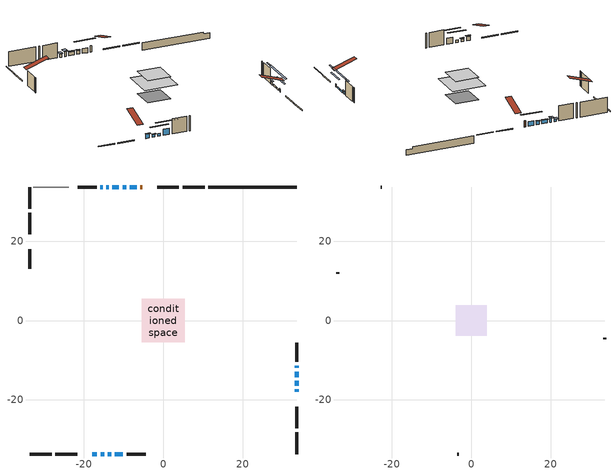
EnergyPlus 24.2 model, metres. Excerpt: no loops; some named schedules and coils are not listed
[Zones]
conditioned space
 floor adiabatic (AdiabaticFloorConstruction): -5.45,-5.45 -5.45,5.45 5.45,5.45 5.45,-5.45 z3.48
 floor foundation (Slab1 construction): -3.82,-3.82 -3.82,3.82 3.82,3.82 3.82,-3.82 z-1.34
 wall outside (RimJoist1 construction): 10.4,33.66 4.88,33.66 / -33.66,-33.66 -28.14,-33.66 / -33.66,33.66 -33.66,28.14 / 33.66,-33.66 33.66,-28.14 z1.04:1.34
 wall outside (RimJoist2 construction): 3.96,33.66 -1.52,33.66 / -27.21,-33.66 -21.74,-33.66 / -33.66,27.21 -33.66,21.74 / 33.66,-27.21 33.66,-21.74 z1.04:1.34
 wall outside (AdiabaticWallConstruction 1): -5.35,33.66 -5.82,33.66 z1.04:3.07
 wall outside (AdiabaticWallConstruction): -17.91,-33.66 -16.74,-33.66 z1.04:2.41; -6.74,33.66 -8.42,33.66 z1.04:2.56; 33.66,-17.91 33.66,-17.32 / 33.66,-11.95 33.66,-11.36 / -15.26,33.66 -15.85,33.66 z1.04:2.01; 33.66,-16.39 33.66,-15.25 / 33.66,-14.32 33.66,-12.87 z1.04:1.57; -15.81,-33.66 -14.92,-33.66 / -13.99,-33.66 -13.1,-33.66 z1.04:1.93; -9.35,33.66 -10.26,33.66 z1.04:2.18; -11.19,33.66 -12.87,33.66 z1.04:2.21; -13.8,33.66 -14.33,33.66 z1.04:2.62; -12.17,-33.66 -10.17,-33.66 z1.04:3.02
 wall outside (Wall1 construction): -16.78,33.66 -21.59,33.66 / -9.24,-33.66 -4.42,-33.66 / -33.66,17.91 -33.66,13.09 / 33.66,-10.43 33.66,-5.61 z1.04:5.92
 wall foundation (FoundationWall1 construction): 11.33,33.66,-1.34 11.33,33.66,1.04 31.42,33.66,1.04 31.42,33.66,0.42 33.66,33.66,0.42 33.66,33.66,-1.34
 wall adiabatic (Wall4 construction): -23.77,33.66 -32.73,33.66 z1.04:5.92
 window (WindowConstruction): -17.91,-33.66 -16.74,-33.66 z1.04:2.41
 window (WindowConstruction 8): -6.74,33.66 -8.42,33.66 z1.04:2.56
 window (WindowConstruction 9): 33.66,-17.91 33.66,-17.32 z1.04:2.01
 window (WindowConstruction 11): 33.66,-16.39 33.66,-15.25 z1.04:1.57
 window (WindowConstruction 12): 33.66,-14.32 33.66,-12.87 z1.04:1.57
 window (WindowConstruction 1): -15.81,-33.66 -14.92,-33.66 z1.04:1.93
 window (WindowConstruction 2): -9.35,33.66 -10.26,33.66 z1.04:2.18
 window (WindowConstruction 3): -11.19,33.66 -12.87,33.66 z1.04:2.21
 window (WindowConstruction 4): 33.66,-11.94 33.66,-11.36 z1.04:2.01
 window (WindowConstruction 10): -13.8,33.66 -14.33,33.66 z1.04:2.62
 window (WindowConstruction 5): -13.99,-33.66 -13.1,-33.66 z1.04:1.93
 window (WindowConstruction 6): -12.17,-33.66 -10.17,-33.66 z1.04:3.02
 window (WindowConstruction 7): -15.26,33.66 -15.85,33.66 z1.04:2.01
 door (Door): -5.35,33.66 -5.81,33.66 z1.04:3.07
 ceiling adiabatic (AdiabaticFloorConstruction): 5.45,-5.45 5.45,5.45 -5.45,5.45 -5.45,-5.45 z3.48
attic - vented
 floor to conditioned space (Floor1 construction Reversed): -3.85,-3.85 -3.85,3.85 3.85,3.85 3.85,-3.85 z5.92
 wall outside (Wall3 construction): -22.52,33.66 -22.84,33.66 / -3.49,-33.66 -3.17,-33.66 / -33.66,12.16 -33.66,11.84 / 33.66,-4.68 33.66,-4.36 z1.04:5.92
 roof outside (Roof1 construction): -4.42,33.66,5.92 -4.42,26.16,8.42 -2.44,26.16,8.42 -2.44,33.66,5.92; -18.84,-33.66,5.92 -18.84,-26.16,8.42 -20.81,-26.16,8.42 -20.81,-33.66,5.92; -33.66,18.84,5.92 -26.16,18.84,8.42 -26.16,20.81,8.42 -33.66,20.81,5.92; 33.66,-18.84,5.92 26.16,-18.84,8.42 26.16,-20.81,8.42 33.66,-20.81,5.92
shading: -16.54,-33.66 -18.11,-33.66 -18.11,-34.07 -16.54,-34.07 z2.61; -11.07,33.66 -4.09,33.66 -4.09,34.07 -11.07,34.07 z5.21; 33.66,-14.67 33.66,-20.56 34.07,-20.56 34.07,-14.67 z4.65; 33.66,-10.15 33.66,-21.49 34.07,-21.49 34.07,-10.15 z6.67; 33.66,-7.77 33.66,-19.42 34.07,-19.42 34.07,-7.77 z6.67; -14.72,-33.66 -16.01,-33.66 -16.01,-34.07 -14.72,-34.07 z2.13; -10.46,33.66 -9.15,33.66 -9.15,34.07 -10.46,34.07 z2.38; -13.07,33.66 -10.99,33.66 -10.99,34.07 -13.07,34.07 z2.41; 33.66,-11.16 33.66,-12.15 34.07,-12.15 34.07,-11.16 z2.21; -14.63,33.66 -13.5,33.66 -13.5,34.88 -14.63,34.88 z2.91; -10.45,-33.66 -16.64,-33.66 -16.64,-34.07 -10.45,-34.07 z4.58; -7.52,-33.66 -14.82,-33.66 -14.82,-34.07 -7.52,-34.07 z5.67; -16.15,33.66 -14.96,33.66 -14.96,34.88 -16.15,34.88 z2.3
[Building]
Building 1: Terrain=Suburbs
[Site:Location]
Quebec Intl AP_QC: Latitude {deg}=46.8; Longitude {deg}=-71.38; Time Zone {hr}=-5; Elevation {m}=74; Keep Site Location Information=Yes
[Site:GroundTemperature:Shallow]
0.0108218, -2.24938, -2.43038, -1.3578, 2.94801, 7.23376, 10.9493, 13.303, 13.5029, 11.5886, 7.96783, 3.81355
[Site:WaterMainsTemperature]
Calculation Method=Schedule; Temperature Schedule=mains temperature schedule
[Material] Roughness=Rough; Thermal Absorptance=0.9
Name | Thickness {m} | Conductivity {W/m-K} | Density {kg/m3} | Specific Heat {J/kg-K} | Solar Absorptance | Visible Absorptance
asphalt or fiberglass shingles | 0.00635 | 0.162714 | 1121.4 | 1465.45 | 0.4 | 0.4
ceiling loosefill ins | 0.169333 | 0.0480833 | 16.02 | 1046.75 | 0.7 | 0.7
ceiling stud and cavity | 0.1397 | 0.120941 | 65.682 | 1177.47 | 0.7 | 0.7
concrete 4.0 in. | 0.1016 | 1.803125 | 2242.8 | 837.4 | 0.7 | 0.7
concrete 8.0 in. | 0.2032 | 1.803125 | 2242.8 | 837.4 | 0.7 | 0.7
door material | 0.04445 | 0.0451087 | 512.64 | 1214.23 | 0.7 | 0.7
exterior vertical ins | 0.0421978 | 0.029427 | 32.04 | 1214.23 | 0.7 | 0.7
floor covering | 0.0127 | 0.0433444 | 54.468 | 1339.84 | 0.6 | 0.6
floor rigid ins; wall rigid ins 2 | 0.512978 | 0.029427 | 32.04 | 1214.23 | 0.7 | 0.7
floor stud and cavity | 0.1397 | 1.75129 | 37.0049 | 1207.88 | 0.7 | 0.7
furniture material conditioned space 1 | 0.1524 | 0.115458 | 640.8 | 1214.23 | 0.6 | 0.6
gypsum board | 0.0127 | 0.160291 | 801 | 837.4 | 0.6 | 0.6
gypsum board 1 | 0.0127 | 0.160291 | 801 | 837.4 | 0.7 | 0.7
osb sheathing 0.5 in. | 0.0127 | 0.115458 | 512.64 | 1214.23 | 0.7 | 0.7
osb sheathing 0.75 in. | 0.01905 | 0.115458 | 512.64 | 1214.23 | 0.7 | 0.7
osb sheathing 2.0 in. | 0.0508 | 0.115458 | 512.64 | 1214.23 | 0.7 | 0.7
rim joist rigid ins; wall rigid ins | 0.051816 | 0.029427 | 32.04 | 1214.23 | 0.7 | 0.7
rim joist stud and cavity | 0.0508 | 0.0452492 | 125.044 | 1163.47 | 0.6 | 0.6
rim joist stud and cavity 1 | 0.0508 | 0.0349029 | 125.044 | 1163.47 | 0.6 | 0.6
wall rigid ins 1 | 0.051816 | 0.029427 | 32.04 | 1214.23 | 0.4 | 0.4
wall stud and cavity | 0.1397 | 0.174372 | 139.0536 | 1170.24 | 0.7 | 0.7
wall stud and cavity 1 | 0.0889 | 6.9971 | 50.32683 | 1063.81 | 0.6 | 0.6
wall stud and cavity 2 | 0.1397 | 0.144899 | 139.0536 | 1170.24 | 0.7 | 0.7
wall stud and cavity 3 | 0.0889 | 0.380278 | 52.3479 | 1209.89 | 0.7 | 0.7
wall stud and cavity 4 | 0.0889 | 0.391764 | 83.0341 | 1211.67 | 0.7 | 0.7
wood siding | 0.0254 | 0.102417 | 544.68 | 1172.36 | 0.4 | 0.4
wood siding 1 | 0.00254 | 0.102417 | 544.68 | 1172.36 | 0.4 | 0.4
wood siding 2; wood siding 3; wood siding 4 | 0.0254 | 0.102417 | 544.68 | 1172.36 | 0.7 | 0.7
[WindowMaterial:SimpleGlazingSystem]
Name | U-Factor {W/m2-K} | Solar Heat Gain Coefficient
WindowMaterial | 2.78676 | 0.61
WindowMaterial 1 | 2.77597 | 0.55
WindowMaterial 2 | 2.78052 | 0.57
WindowMaterial 3 | 2.78847 | 0.62
WindowMaterial 4 | 2.76746 | 0.5
WindowMaterial 5 | 2.82821 | 0.6
WindowMaterial 6 | 2.7913 | 0.64
WindowMaterial 7 | 2.975272 | 0.62
WindowMaterial 8 | 2.76405 | 0.47
WindowMaterial 9 | 2.76859 | 0.49
[Construction]
AdiabaticFloorConstruction: floor stud and cavity, floor rigid ins, osb sheathing 0.75 in., floor covering
AdiabaticWallConstruction: wood siding 3, wall rigid ins 2, wall stud and cavity 3, gypsum board
AdiabaticWallConstruction 1: wood siding 4, wall rigid ins 2, wall stud and cavity 3, gypsum board
Door: door material
Floor1 construction Reversed: gypsum board, ceiling stud and cavity, ceiling loosefill ins
FoundationWall1 construction: concrete 8.0 in., gypsum board 1
furniture construction conditioned space 1: furniture material conditioned space 1
PartitionWallConstruction: gypsum board, wall stud and cavity 4, gypsum board
RimJoist1 construction: wood siding 2, osb sheathing 2.0 in., rim joist stud and cavity
RimJoist2 construction: wood siding 2, rim joist rigid ins, osb sheathing 2.0 in., rim joist stud and cavity 1
Roof1 construction: asphalt or fiberglass shingles
Slab1 construction: concrete 4.0 in.
Wall1 construction: wood siding, wall rigid ins, osb sheathing 0.5 in., wall stud and cavity, gypsum board
Wall3 construction: wood siding 1, wall stud and cavity 1
Wall4 construction: wall rigid ins 1, osb sheathing 0.5 in., wall stud and cavity 2, gypsum board
WindowConstruction: WindowMaterial
WindowConstruction 1; WindowConstruction 5: WindowMaterial 1
WindowConstruction 10: WindowMaterial 7
WindowConstruction 11: WindowMaterial 8
WindowConstruction 12: WindowMaterial 9
WindowConstruction 2: WindowMaterial 2
WindowConstruction 3: WindowMaterial 3
WindowConstruction 4; WindowConstruction 7; WindowConstruction 9: WindowMaterial 4
WindowConstruction 6: WindowMaterial 5
WindowConstruction 8: WindowMaterial 6
[Zone] Multiplier=1; Part of Total Floor Area=Yes
Name | Volume {m3}
attic - vented | 24.0553
conditioned space | 465.3
[Space]
Name | Zone | Volume {m3}
attic - vented 1 | attic - vented | 24.0553
conditioned space 1 | conditioned space | 465.3
[ZoneInfiltration:EffectiveLeakageArea]
infil attic - vented 1: Zone or Space=attic - vented 1; Schedule=Always On Discrete; Effective Air Leakage Area {cm2}=2188.8; Stack Coefficient=0.000512951; Wind Coefficient=1.53023e-05
[ZoneMixing]
whole house fan mix: Zone or Space=attic - vented; Schedule=Always On Continuous; Design Flow Rate Calculation Method=Flow/Zone; Design Flow Rate {m3/s}=0; Source Zone or Space=conditioned space
[SurfaceProperty:ExposedFoundationPerimeter]
Slab1: Exposed Perimeter Calculation Method=TotalExposedPerimeter; Total Exposed Perimeter {m}=22.327
[InternalMass] Zone or ZoneList=conditioned space; Space or SpaceList=conditioned space 1
Name | Construction | Surface Area {m2}
furniture mass conditioned space 1 | furniture construction conditioned space 1 | 70.844
partition wall mass | PartitionWallConstruction | 177.11
[Lights]
interior lighting: Zone or ZoneList or Space or SpaceList=conditioned space 1; Schedule=interior lighting schedule; Design Level Calculation Method=LightingLevel; Lighting Level {W}=343.2; Return Air Fraction=0; Fraction Radiant=0.6; Fraction Visible=0.2; Fraction Replaceable=1
[People]
occupants: Zone or ZoneList or Space or SpaceList=conditioned space 1; Number of People Schedule=occupants schedule; Number of People Calculation Method=People; Number of People=3; Fraction Radiant=0.314171; Sensible Heat Fraction=0.56303; Activity Level Schedule=occupants activity schedule; Carbon Dioxide Generation Rate {m3/s-W}=0; Enable ASHRAE 55 Comfort Warnings=No; Mean Radiant Temperature Calculation Type=EnclosureAveraged
[ElectricEquipment] Zone or ZoneList or Space or SpaceList=conditioned space 1; Design Level Calculation Method=EquipmentLevel
Name | Schedule | Design Level {W} | Fraction Latent | Fraction Radiant | Fraction Lost
clothes dryer | clothes dryer schedule | 140.772 | 0.015 | 0.081 | 0.85
clothes washer | clothes washer schedule | 32.1985 | 0.03 | 0.162 | 0.7
cooking range | cooking range schedule | 208.969 | 0.08 | 0.432 | 0.2
dishwasher | dishwasher schedule | 66.8632 | 0.3 | 0.18 | 0.4
fridge | fridge schedule | 72.9452 | 0 | 0.6 | 0
mech vent bath fan 0 | mech vent bath fan 0 schedule | 50.2 | 0 | 0 | 1
mech vent bath fan 1 | mech vent bath fan 1 schedule | 50.2 | 0 | 0 | 1
mech vent bath fan 2 | mech vent bath fan 2 schedule | 50.2 | 0 | 0 | 1
mech vent house fan | mech vent house fan schedule | 19.9167 | 0 | 0 | 0.5
mech vent house fan cfis | mech vent house fan cfis schedule | 0 | 0 | 0 | 0
mech vent range fan 0 | mech vent range fan 0 schedule | 57 | 0 | 0 | 1
misc plug loads | misc plug loads schedule | 494.7 | 0.045 | 0.513 | 0.1
whole house fan | Always On Discrete | 0 | 0 | 0 | 1
[OtherEquipment] Zone or ZoneList or Space or SpaceList=conditioned space 1; Design Level Calculation Method=EquipmentLevel
Name | Fuel Type | Schedule | Design Level {W} | Fraction Latent | Fraction Radiant | Fraction Lost
clothes dryer 1 | Electricity | clothes dryer schedule | 0 | 0.015 | 0.081 | 0.85
cooking range 1 | Electricity | cooking range schedule | 0 | 0.08 | 0.432 | 0.2
general water use latent | None | general water use schedule | 59.3978 | 1 | 0 | 0
general water use sensible | None | general water use schedule | -58.539 | 0 | 0.6 | 0
mech vent house fan latent load | None | Always On Discrete | 0 | 1 | 0 | 0
mech vent house fan sensible load | None | Always On Discrete | 0 | 0 | 0 | 0
water heater energy adjustment1 | Electricity | Always On Discrete | 0.01 | 0 | 0 | 1
[ZoneInfiltration:DesignFlowRate] Zone or ZoneList or Space or SpaceList=conditioned space 1; Schedule=Always On Discrete; Design Flow Rate Calculation Method=Flow/Zone; Design Flow Rate {m3/s}=0
infil flow; natural vent flow; whole house fan flow
[ZoneControl:Thermostat]
conditioned space Thermostat: Zone or ZoneList=conditioned space; Control Type Schedule=conditioned space Thermostat Schedule; Control 1=conditioned space temperature setpoint; Temperature Difference Between Cutout And Setpoint {deltaC}=0
[ThermostatSetpoint:DualSetpoint]
conditioned space temperature setpoint: Heating Setpoint Temperature Schedule=heating setpoint; Cooling Setpoint Temperature Schedule=cooling setpoint
[AirLoopHVAC:UnitarySystem]
unit heater unitary system: Control Type=Load; Controlling Zone or Thermostat Location=conditioned space; Dehumidification Control Type=None; Availability Schedule=Always On Discrete; Supply Fan=unit heater supply fan; Fan Placement=BlowThrough; Supply Air Fan Operating Mode Schedule=unit heater auto fan schedule; Heating Coil=unit heater htg coil; DX Heating Coil Sizing Ratio=1; Use DOAS DX Cooling Coil=No; Minimum Supply Air Temperature {C}=2; Latent Load Control=SensibleOnlyLoadControl; Cooling Supply Air Flow Rate Method=None; Heating Supply Air Flow Rate Method=SupplyAirFlowRate; Heating Supply Air Flow Rate {m3/s}=0.00141584; No Load Supply Air Flow Rate Method=SupplyAirFlowRate; No Load Supply Air Flow Rate {m3/s}=0; No Load Supply Air Flow Rate Control Set To Low Speed=Yes; Maximum Supply Air Temperature {C}=48.8889; Maximum Outdoor Dry-Bulb Temperature for Supplemental Heater Operation {C}=21; Ancillary On-Cycle Electric Power {W}=0; Ancillary Off-Cycle Electric Power {W}=0
[Zone equipment]
conditioned space: electric baseboard, unit heater unitary system
[Foundation:Kiva]
Foundation Kiva 1: Initial Indoor Air Temperature {C}=18; Wall Height Above Grade {m}=1.04001; Wall Depth Below Slab {m}=0.2032; Custom Block Material Name 1=exterior vertical ins; Custom Block Depth 1 {m}=2.38; Custom Block X Position 1 {m}=0.2159; Custom Block Z Position 1 {m}=0
[Foundation:Kiva:Settings]
Soil Conductivity {W/m-K}=0.849921; Soil Density {kg/m3}=1842.3; Soil Specific Heat {J/kg-K}=418.7; Ground Solar Absorptivity=0.9; Ground Thermal Absorptivity=0.9; Ground Surface Roughness {m}=0.03; Far-Field Width {m}=40; Deep-Ground Boundary Condition=ZeroFlux; Deep-Ground Depth {m}=40; Minimum Cell Dimension {m}=0.2; Maximum Cell Growth Coefficient=3; Simulation Timestep=Timestep
[Exterior:Lights]
exterior lighting: Schedule=exterior lighting schedule; Design Level {W}=75.6
[EnergyManagementSystem:Sensor] Output:Variable or Output:Meter Index Key=conditioned space
Name | Output:Variable or Output:Meter
conditioned_space_clg_unmet_s | Zone Cooling Setpoint Not Met Time
conditioned_space_htg_unmet_s | Zone Heating Setpoint Not Met Time
fridge_tin_s; tin_s; tin_s_1 | Zone Mean Air Temperature
tout_s | Zone Outdoor Air Drybulb Temperature
win_s | Zone Air Humidity Ratio
[Schedule:Constant]
Name | Hourly Value
Always On Continuous; mech vent house fan schedule; mech vent house fan cfis schedule; Always On Discrete | 1
occupants activity schedule | 117.228
fridge schedule; unit heater auto fan schedule | 0
[Schedule:Week:Daily]
interior lighting schedule Week Rule - Jan1-Jan27: interior lighting schedule day, interior lighting schedule day, interior lighting schedule day, interior lighting schedule day, interior lighting schedule day, interior lighting schedule day, interior lighting schedule day, interior lighting schedule default day, interior lighting schedule default day, interior lighting schedule default day, interior lighting schedule default day, interior lighting schedule default day
interior lighting schedule Week Rule - Jan28-Feb3: interior lighting schedule day, interior lighting schedule day, interior lighting schedule day, interior lighting schedule day, interior lighting schedule day 1, interior lighting schedule day 1, interior lighting schedule day 1, interior lighting schedule default day, interior lighting schedule default day, interior lighting schedule default day, interior lighting schedule default day, interior lighting schedule default day
interior lighting schedule Week Rule - Feb4-Feb24: interior lighting schedule day 1, interior lighting schedule day 1, interior lighting schedule day 1, interior lighting schedule day 1, interior lighting schedule day 1, interior lighting schedule day 1, interior lighting schedule day 1, interior lighting schedule default day, interior lighting schedule default day, interior lighting schedule default day, interior lighting schedule default day, interior lighting schedule default day
interior lighting schedule Week Rule - Feb25-Mar3: interior lighting schedule day 1, interior lighting schedule day 1, interior lighting schedule day 1, interior lighting schedule day 1, interior lighting schedule day 2, interior lighting schedule day 2, interior lighting schedule day 2, interior lighting schedule default day, interior lighting schedule default day, interior lighting schedule default day, interior lighting schedule default day, interior lighting schedule default day
interior lighting schedule Week Rule - Mar4-Mar31: interior lighting schedule day 2, interior lighting schedule day 2, interior lighting schedule day 2, interior lighting schedule day 2, interior lighting schedule day 2, interior lighting schedule day 2, interior lighting schedule day 2, interior lighting schedule default day, interior lighting schedule default day, interior lighting schedule default day, interior lighting schedule default day, interior lighting schedule default day
interior lighting schedule Week Rule - Apr1-Apr28: interior lighting schedule day 3, interior lighting schedule day 3, interior lighting schedule day 3, interior lighting schedule day 3, interior lighting schedule day 3, interior lighting schedule day 3, interior lighting schedule day 3, interior lighting schedule default day, interior lighting schedule default day, interior lighting schedule default day, interior lighting schedule default day, interior lighting schedule default day
interior lighting schedule Week Rule - Apr29-May5: interior lighting schedule day 3, interior lighting schedule day 3, interior lighting schedule day 4, interior lighting schedule day 4, interior lighting schedule day 4, interior lighting schedule day 4, interior lighting schedule day 4, interior lighting schedule default day, interior lighting schedule default day, interior lighting schedule default day, interior lighting schedule default day, interior lighting schedule default day
interior lighting schedule Week Rule - May6-May26: interior lighting schedule day 4, interior lighting schedule day 4, interior lighting schedule day 4, interior lighting schedule day 4, interior lighting schedule day 4, interior lighting schedule day 4, interior lighting schedule day 4, interior lighting schedule default day, interior lighting schedule default day, interior lighting schedule default day, interior lighting schedule default day, interior lighting schedule default day
interior lighting schedule Week Rule - May27-Jun2: interior lighting schedule day 4, interior lighting schedule day 4, interior lighting schedule day 4, interior lighting schedule day 4, interior lighting schedule day 4, interior lighting schedule day 5, interior lighting schedule day 5, interior lighting schedule default day, interior lighting schedule default day, interior lighting schedule default day, interior lighting schedule default day, interior lighting schedule default day
interior lighting schedule Week Rule - Jun3-Jun30: interior lighting schedule day 5, interior lighting schedule day 5, interior lighting schedule day 5, interior lighting schedule day 5, interior lighting schedule day 5, interior lighting schedule day 5, interior lighting schedule day 5, interior lighting schedule default day, interior lighting schedule default day, interior lighting schedule default day, interior lighting schedule default day, interior lighting schedule default day
interior lighting schedule Week Rule - Jul1-Jul28: interior lighting schedule day 6, interior lighting schedule day 6, interior lighting schedule day 6, interior lighting schedule day 6, interior lighting schedule day 6, interior lighting schedule day 6, interior lighting schedule day 6, interior lighting schedule default day, interior lighting schedule default day, interior lighting schedule default day, interior lighting schedule default day, interior lighting schedule default day
interior lighting schedule Week Rule - Jul29-Aug4: interior lighting schedule day 6, interior lighting schedule day 6, interior lighting schedule day 6, interior lighting schedule day 7, interior lighting schedule day 7, interior lighting schedule day 7, interior lighting schedule day 7, interior lighting schedule default day, interior lighting schedule default day, interior lighting schedule default day, interior lighting schedule default day, interior lighting schedule default day
interior lighting schedule Week Rule - Aug5-Aug25: interior lighting schedule day 7, interior lighting schedule day 7, interior lighting schedule day 7, interior lighting schedule day 7, interior lighting schedule day 7, interior lighting schedule day 7, interior lighting schedule day 7, interior lighting schedule default day, interior lighting schedule default day, interior lighting schedule default day, interior lighting schedule default day, interior lighting schedule default day
interior lighting schedule Week Rule - Aug26-Sep1: interior lighting schedule day 7, interior lighting schedule day 7, interior lighting schedule day 7, interior lighting schedule day 7, interior lighting schedule day 7, interior lighting schedule day 7, interior lighting schedule day 8, interior lighting schedule default day, interior lighting schedule default day, interior lighting schedule default day, interior lighting schedule default day, interior lighting schedule default day
interior lighting schedule Week Rule - Sep2-Sep29: interior lighting schedule day 8, interior lighting schedule day 8, interior lighting schedule day 8, interior lighting schedule day 8, interior lighting schedule day 8, interior lighting schedule day 8, interior lighting schedule day 8, interior lighting schedule default day, interior lighting schedule default day, interior lighting schedule default day, interior lighting schedule default day, interior lighting schedule default day
interior lighting schedule Week Rule - Sep30-Oct6: interior lighting schedule day 8, interior lighting schedule day 9, interior lighting schedule day 9, interior lighting schedule day 9, interior lighting schedule day 9, interior lighting schedule day 9, interior lighting schedule day 9, interior lighting schedule default day, interior lighting schedule default day, interior lighting schedule default day, interior lighting schedule default day, interior lighting schedule default day
interior lighting schedule Week Rule - Oct7-Oct27: interior lighting schedule day 9, interior lighting schedule day 9, interior lighting schedule day 9, interior lighting schedule day 9, interior lighting schedule day 9, interior lighting schedule day 9, interior lighting schedule day 9, interior lighting schedule default day, interior lighting schedule default day, interior lighting schedule default day, interior lighting schedule default day, interior lighting schedule default day
interior lighting schedule Week Rule - Oct28-Nov3: interior lighting schedule day 9, interior lighting schedule day 9, interior lighting schedule day 9, interior lighting schedule day 9, interior lighting schedule day 10, interior lighting schedule day 10, interior lighting schedule day 10, interior lighting schedule default day, interior lighting schedule default day, interior lighting schedule default day, interior lighting schedule default day, interior lighting schedule default day
interior lighting schedule Week Rule - Nov4-Nov24: interior lighting schedule day 10, interior lighting schedule day 10, interior lighting schedule day 10, interior lighting schedule day 10, interior lighting schedule day 10, interior lighting schedule day 10, interior lighting schedule day 10, interior lighting schedule default day, interior lighting schedule default day, interior lighting schedule default day, interior lighting schedule default day, interior lighting schedule default day
interior lighting schedule Week Rule - Nov25-Dec1: interior lighting schedule day 10, interior lighting schedule day 10, interior lighting schedule day 10, interior lighting schedule day 10, interior lighting schedule day 10, interior lighting schedule day 10, interior lighting schedule day 11, interior lighting schedule default day, interior lighting schedule default day, interior lighting schedule default day, interior lighting schedule default day, interior lighting schedule default day
interior lighting schedule Week Rule - Dec2-Dec31: interior lighting schedule day 11, interior lighting schedule day 11, interior lighting schedule day 11, interior lighting schedule day 11, interior lighting schedule day 11, interior lighting schedule day 11, interior lighting schedule day 11, interior lighting schedule default day, interior lighting schedule default day, interior lighting schedule default day, interior lighting schedule default day, interior lighting schedule default day
occupants schedule Week Rule - Jan1-Dec31: occupants schedule day, occupants schedule day, occupants schedule day, occupants schedule day, occupants schedule day, occupants schedule day, occupants schedule day, occupants schedule default day, occupants schedule default day, occupants schedule default day, occupants schedule default day, occupants schedule default day
clothes dryer schedule Week Rule - Jan1-Dec31: clothes dryer schedule day, clothes dryer schedule day, clothes dryer schedule day, clothes dryer schedule day, clothes dryer schedule day, clothes dryer schedule day, clothes dryer schedule day, clothes dryer schedule default day, clothes dryer schedule default day, clothes dryer schedule default day, clothes dryer schedule default day, clothes dryer schedule default day
clothes washer schedule Week Rule - Jan1-Dec31: clothes washer schedule day, clothes washer schedule day, clothes washer schedule day, clothes washer schedule day, clothes washer schedule day, clothes washer schedule day, clothes washer schedule day, clothes washer schedule default day, clothes washer schedule default day, clothes washer schedule default day, clothes washer schedule default day, clothes washer schedule default day
cooking range schedule Week Rule - Jan1-Dec31: cooking range schedule day, cooking range schedule day, cooking range schedule day, cooking range schedule day, cooking range schedule day, cooking range schedule day, cooking range schedule day, cooking range schedule default day, cooking range schedule default day, cooking range schedule default day, cooking range schedule default day, cooking range schedule default day
dishwasher schedule Week Rule - Jan1-Dec31: dishwasher schedule day, dishwasher schedule day, dishwasher schedule day, dishwasher schedule day, dishwasher schedule day, dishwasher schedule day, dishwasher schedule day, dishwasher schedule default day, dishwasher schedule default day, dishwasher schedule default day, dishwasher schedule default day, dishwasher schedule default day
mech vent bath fan 0 schedule Week Rule - Jan1-Dec31: mech vent bath fan 0 schedule day, mech vent bath fan 0 schedule day, mech vent bath fan 0 schedule day, mech vent bath fan 0 schedule day, mech vent bath fan 0 schedule day, mech vent bath fan 0 schedule day, mech vent bath fan 0 schedule day, mech vent bath fan 0 schedule default day, mech vent bath fan 0 schedule default day, mech vent bath fan 0 schedule default day, mech vent bath fan 0 schedule default day, mech vent bath fan 0 schedule default day
mech vent bath fan 1 schedule Week Rule - Jan1-Dec31: mech vent bath fan 1 schedule day, mech vent bath fan 1 schedule day, mech vent bath fan 1 schedule day, mech vent bath fan 1 schedule day, mech vent bath fan 1 schedule day, mech vent bath fan 1 schedule day, mech vent bath fan 1 schedule day, mech vent bath fan 1 schedule default day, mech vent bath fan 1 schedule default day, mech vent bath fan 1 schedule default day, mech vent bath fan 1 schedule default day, mech vent bath fan 1 schedule default day
mech vent bath fan 2 schedule Week Rule - Jan1-Dec31: mech vent bath fan 2 schedule day, mech vent bath fan 2 schedule day, mech vent bath fan 2 schedule day, mech vent bath fan 2 schedule day, mech vent bath fan 2 schedule day, mech vent bath fan 2 schedule day, mech vent bath fan 2 schedule day, mech vent bath fan 2 schedule default day, mech vent bath fan 2 schedule default day, mech vent bath fan 2 schedule default day, mech vent bath fan 2 schedule default day, mech vent bath fan 2 schedule default day
mech vent range fan 0 schedule Week Rule - Jan1-Dec31: mech vent range fan 0 schedule day, mech vent range fan 0 schedule day, mech vent range fan 0 schedule day, mech vent range fan 0 schedule day, mech vent range fan 0 schedule day, mech vent range fan 0 schedule day, mech vent range fan 0 schedule day, mech vent range fan 0 schedule default day, mech vent range fan 0 schedule default day, mech vent range fan 0 schedule default day, mech vent range fan 0 schedule default day, mech vent range fan 0 schedule default day
misc plug loads schedule Week Rule - Jan1-Dec31: misc plug loads schedule day, misc plug loads schedule day, misc plug loads schedule day, misc plug loads schedule day, misc plug loads schedule day, misc plug loads schedule day, misc plug loads schedule day, misc plug loads schedule default day, misc plug loads schedule default day, misc plug loads schedule default day, misc plug loads schedule default day, misc plug loads schedule default day
general water use schedule Week Rule - Jan1-Dec31: general water use schedule day, general water use schedule day, general water use schedule day, general water use schedule day, general water use schedule day, general water use schedule day, general water use schedule day, general water use schedule default day, general water use schedule default day, general water use schedule default day, general water use schedule default day, general water use schedule default day
exterior lighting schedule Week Rule - Jan1-Jan27: exterior lighting schedule day, exterior lighting schedule day, exterior lighting schedule day, exterior lighting schedule day, exterior lighting schedule day, exterior lighting schedule day, exterior lighting schedule day, exterior lighting schedule default day, exterior lighting schedule default day, exterior lighting schedule default day, exterior lighting schedule default day, exterior lighting schedule default day
exterior lighting schedule Week Rule - Jan28-Feb3: exterior lighting schedule day, exterior lighting schedule day, exterior lighting schedule day, exterior lighting schedule day, exterior lighting schedule day 1, exterior lighting schedule day 1, exterior lighting schedule day 1, exterior lighting schedule default day, exterior lighting schedule default day, exterior lighting schedule default day, exterior lighting schedule default day, exterior lighting schedule default day
exterior lighting schedule Week Rule - Feb4-Feb24: exterior lighting schedule day 1, exterior lighting schedule day 1, exterior lighting schedule day 1, exterior lighting schedule day 1, exterior lighting schedule day 1, exterior lighting schedule day 1, exterior lighting schedule day 1, exterior lighting schedule default day, exterior lighting schedule default day, exterior lighting schedule default day, exterior lighting schedule default day, exterior lighting schedule default day
exterior lighting schedule Week Rule - Feb25-Mar3: exterior lighting schedule day 1, exterior lighting schedule day 1, exterior lighting schedule day 1, exterior lighting schedule day 1, exterior lighting schedule day 2, exterior lighting schedule day 2, exterior lighting schedule day 2, exterior lighting schedule default day, exterior lighting schedule default day, exterior lighting schedule default day, exterior lighting schedule default day, exterior lighting schedule default day
exterior lighting schedule Week Rule - Mar4-Mar31: exterior lighting schedule day 2, exterior lighting schedule day 2, exterior lighting schedule day 2, exterior lighting schedule day 2, exterior lighting schedule day 2, exterior lighting schedule day 2, exterior lighting schedule day 2, exterior lighting schedule default day, exterior lighting schedule default day, exterior lighting schedule default day, exterior lighting schedule default day, exterior lighting schedule default day
exterior lighting schedule Week Rule - Apr1-Apr28: exterior lighting schedule day 3, exterior lighting schedule day 3, exterior lighting schedule day 3, exterior lighting schedule day 3, exterior lighting schedule day 3, exterior lighting schedule day 3, exterior lighting schedule day 3, exterior lighting schedule default day, exterior lighting schedule default day, exterior lighting schedule default day, exterior lighting schedule default day, exterior lighting schedule default day
exterior lighting schedule Week Rule - Apr29-May5: exterior lighting schedule day 3, exterior lighting schedule day 3, exterior lighting schedule day 4, exterior lighting schedule day 4, exterior lighting schedule day 4, exterior lighting schedule day 4, exterior lighting schedule day 4, exterior lighting schedule default day, exterior lighting schedule default day, exterior lighting schedule default day, exterior lighting schedule default day, exterior lighting schedule default day
exterior lighting schedule Week Rule - May6-May26: exterior lighting schedule day 4, exterior lighting schedule day 4, exterior lighting schedule day 4, exterior lighting schedule day 4, exterior lighting schedule day 4, exterior lighting schedule day 4, exterior lighting schedule day 4, exterior lighting schedule default day, exterior lighting schedule default day, exterior lighting schedule default day, exterior lighting schedule default day, exterior lighting schedule default day
[Schedule:Year]
interior lighting schedule: interior lighting schedule Week Rule - Jan1-Jan27, 1, 1, 1, 27, interior lighting schedule Week Rule - Jan28-Feb3, 1, 28, 2, 3, interior lighting schedule Week Rule - Feb4-Feb24, 2, 4, 2, 24, interior lighting schedule Week Rule - Feb25-Mar3, 2, 25, 3, 3, interior lighting schedule Week Rule - Mar4-Mar31, 3, 4, 3, 31, interior lighting schedule Week Rule - Apr1-Apr28, 4, 1, 4, 28, interior lighting schedule Week Rule - Apr29-May5, 4, 29, 5, 5, interior lighting schedule Week Rule - May6-May26, 5, 6, 5, 26, interior lighting schedule Week Rule - May27-Jun2, 5, 27, 6, 2, interior lighting schedule Week Rule - Jun3-Jun30, 6, 3, 6, 30, interior lighting schedule Week Rule - Jul1-Jul28, 7, 1, 7, 28, interior lighting schedule Week Rule - Jul29-Aug4, 7, 29, 8, 4, interior lighting schedule Week Rule - Aug5-Aug25, 8, 5, 8, 25, interior lighting schedule Week Rule - Aug26-Sep1, 8, 26, 9, 1, interior lighting schedule Week Rule - Sep2-Sep29, 9, 2, 9, 29, interior lighting schedule Week Rule - Sep30-Oct6, 9, 30, 10, 6, interior lighting schedule Week Rule - Oct7-Oct27, 10, 7, 10, 27, interior lighting schedule Week Rule - Oct28-Nov3, 10, 28, 11, 3, interior lighting schedule Week Rule - Nov4-Nov24, 11, 4, 11, 24, interior lighting schedule Week Rule - Nov25-Dec1, 11, 25, 12, 1, interior lighting schedule Week Rule - Dec2-Dec31, 12, 2, 12, 31
occupants schedule: occupants schedule Week Rule - Jan1-Dec31, 1, 1, 12, 31
clothes dryer schedule: clothes dryer schedule Week Rule - Jan1-Dec31, 1, 1, 12, 31
clothes washer schedule: clothes washer schedule Week Rule - Jan1-Dec31, 1, 1, 12, 31
cooking range schedule: cooking range schedule Week Rule - Jan1-Dec31, 1, 1, 12, 31
dishwasher schedule: dishwasher schedule Week Rule - Jan1-Dec31, 1, 1, 12, 31
mech vent bath fan 0 schedule: mech vent bath fan 0 schedule Week Rule - Jan1-Dec31, 1, 1, 12, 31
mech vent bath fan 1 schedule: mech vent bath fan 1 schedule Week Rule - Jan1-Dec31, 1, 1, 12, 31
mech vent bath fan 2 schedule: mech vent bath fan 2 schedule Week Rule - Jan1-Dec31, 1, 1, 12, 31
mech vent range fan 0 schedule: mech vent range fan 0 schedule Week Rule - Jan1-Dec31, 1, 1, 12, 31
misc plug loads schedule: misc plug loads schedule Week Rule - Jan1-Dec31, 1, 1, 12, 31
general water use schedule: general water use schedule Week Rule - Jan1-Dec31, 1, 1, 12, 31
exterior lighting schedule: exterior lighting schedule Week Rule - Jan1-Jan27, 1, 1, 1, 27, exterior lighting schedule Week Rule - Jan28-Feb3, 1, 28, 2, 3, exterior lighting schedule Week Rule - Feb4-Feb24, 2, 4, 2, 24, exterior lighting schedule Week Rule - Feb25-Mar3, 2, 25, 3, 3, exterior lighting schedule Week Rule - Mar4-Mar31, 3, 4, 3, 31, exterior lighting schedule Week Rule - Apr1-Apr28, 4, 1, 4, 28, exterior lighting schedule Week Rule - Apr29-May5, 4, 29, 5, 5, exterior lighting schedule Week Rule - May6-May26, 5, 6, 5, 26, exterior lighting schedule Week Rule - May27-Jun2, 5, 27, 6, 2, exterior lighting schedule Week Rule - Jun3-Jun30, 6, 3, 6, 30, exterior lighting schedule Week Rule - Jul1-Jul28, 7, 1, 7, 28, exterior lighting schedule Week Rule - Jul29-Aug4, 7, 29, 8, 4, exterior lighting schedule Week Rule - Aug5-Aug25, 8, 5, 8, 25, exterior lighting schedule Week Rule - Aug26-Sep1, 8, 26, 9, 1, exterior lighting schedule Week Rule - Sep2-Sep29, 9, 2, 9, 29, exterior lighting schedule Week Rule - Sep30-Oct6, 9, 30, 10, 6, exterior lighting schedule Week Rule - Oct7-Oct27, 10, 7, 10, 27, exterior lighting schedule Week Rule - Oct28-Nov3, 10, 28, 11, 3, exterior lighting schedule Week Rule - Nov4-Nov24, 11, 4, 11, 24, exterior lighting schedule Week Rule - Nov25-Dec1, 11, 25, 12, 1, exterior lighting schedule Week Rule - Dec2-Dec31, 12, 2, 12, 31
[Schedule:Compact]
conditioned space Thermostat Schedule: Through: 12/31, For: AllDays, Until: 24:00, 4
mains temperature schedule: Through: 01/01, For: AllDays, Until: 24:00, 5.175, Through: 01/02, For: AllDays, Until: 24:00, 5.10167, Through: 01/03, For: AllDays, Until: 24:00, 5.02889, Through: 01/04, For: AllDays, Until: 24:00, 4.95778, Through: 01/05, For: AllDays, Until: 24:00, 4.88778, Through: 01/06, For: AllDays, Until: 24:00, 4.81833, Through: 01/07, For: AllDays, Until: 24:00, 4.75056, Through: 01/08, For: AllDays, Until: 24:00, 4.68389, Through: 01/09, For: AllDays, Until: 24:00, 4.61833, Through: 01/10, For: AllDays, Until: 24:00, 4.55389, Through: 01/11, For: AllDays, Until: 24:00, 4.49056, Through: 01/12, For: AllDays, Until: 24:00, 4.42889, Through: 01/13, For: AllDays, Until: 24:00, 4.36778, Through: 01/14, For: AllDays, Until: 24:00, 4.30889, Through: 01/15, For: AllDays, Until: 24:00, 4.25056, Through: 01/16, For: AllDays, Until: 24:00, 4.19389, Through: 01/17, For: AllDays, Until: 24:00, 4.13833, Through: 01/18, For: AllDays, Until: 24:00, 4.08444, Through: 01/19, For: AllDays, Until: 24:00, 4.03167, Through: 01/20, For: AllDays, Until: 24:00, 3.98056, Through: 01/21, For: AllDays, Until: 24:00, 3.93056, Through: 01/22, For: AllDays, Until: 24:00, 3.88222, Through: 01/23, For: AllDays, Until: 24:00, 3.835, Through: 01/24, For: AllDays, Until: 24:00, 3.78944, Through: 01/25, For: AllDays, Until: 24:00, 3.74556, Through: 01/26, For: AllDays, Until: 24:00, 3.70278, Through: 01/27, For: AllDays, Until: 24:00, 3.66167, Through: 01/28, For: AllDays, Until: 24:00, 3.62167, Through: 01/29, For: AllDays, Until: 24:00, 3.58389, Through: 01/30, For: AllDays, Until: 24:00, 3.54722, Through: 01/31, For: AllDays, Until: 24:00, 3.51167, Through: 02/01, For: AllDays, Until: 24:00, 3.47833, Through: 02/02, For: AllDays, Until: 24:00, 3.44611, Through: 02/03, For: AllDays, Until: 24:00, 3.41556, Through: 02/04, For: AllDays, Until: 24:00, 3.38667, Through: 02/05, For: AllDays, Until: 24:00, 3.35944, Through: 02/06, For: AllDays, Until: 24:00, 3.33389, Through: 02/07, For: AllDays, Until: 24:00, 3.30944, Through: 02/08, For: AllDays, Until: 24:00, 3.28667, Through: 02/09, For: AllDays, Until: 24:00, 3.26611, Through: 02/10, For: AllDays, Until: 24:00, 3.24667, Through: 02/11, For: AllDays, Until: 24:00, 3.22889, Through: 02/12, For: AllDays, Until: 24:00, 3.21278, Through: 02/13, For: AllDays, Until: 24:00, 3.19833, Through: 02/14, For: AllDays, Until: 24:00, 3.18556, Through: 02/15, For: AllDays, Until: 24:00, 3.17389, Through: 02/16, For: AllDays, Until: 24:00, 3.16444, Through: 02/17, For: AllDays, Until: 24:00, 3.15667, Through: 02/18, For: AllDays, Until: 24:00, 3.15056, Through: 02/19, For: AllDays, Until: 24:00, 3.14556, Through: 02/20, For: AllDays, Until: 24:00, 3.14278, Through: 02/21, For: AllDays, Until: 24:00, 3.14111, Through: 02/22, For: AllDays, Until: 24:00, 3.14167, Through: 02/23, For: AllDays, Until: 24:00, 3.14333, Through: 02/24, For: AllDays, Until: 24:00, 3.14722, Through: 02/25, For: AllDays, Until: 24:00, 3.15222, Through: 02/26, For: AllDays, Until: 24:00, 3.15944, Through: 02/27, For: AllDays, Until: 24:00, 3.16778, Through: 02/28, For: AllDays, Until: 24:00, 3.17778, Through: 03/01, For: AllDays, Until: 24:00, 3.18944, Through: 03/02, For: AllDays, Until: 24:00, 3.20333, Through: 03/03, For: AllDays, Until: 24:00, 3.21833, Through: 03/04, For: AllDays, Until: 24:00, 3.235, Through: 03/05, For: AllDays, Until: 24:00, 3.25333, Through: 03/06, For: AllDays, Until: 24:00, 3.27333, Through: 03/07, For: AllDays, Until: 24:00, 3.29444, Through: 03/08, For: AllDays, Until: 24:00, 3.31778, Through: 03/09, For: AllDays, Until: 24:00, 3.34222, Through: 03/10, For: AllDays, Until: 24:00, 3.36889, Through: 03/11, For: AllDays, Until: 24:00, 3.39667, Through: 03/12, For: AllDays, Until: 24:00, 3.42611, Through: 03/13, For: AllDays, Until: 24:00, 3.45722, Through: 03/14, For: AllDays, Until: 24:00, 3.49, Through: 03/15, For: AllDays, Until: 24:00, 3.52389, Through: 03/16, For: AllDays, Until: 24:00, 3.55944, Through: 03/17, For: AllDays, Until: 24:00, 3.59667, Through: 03/18, For: AllDays, Until: 24:00, 3.63556, Through: 03/19, For: AllDays, Until: 24:00, 3.67556, Through: 03/20, For: AllDays, Until: 24:00, 3.71722, Through: 03/21, For: AllDays, Until: 24:00, 3.76056, Through: 03/22, For: AllDays, Until: 24:00, 3.80556, Through: 03/23, For: AllDays, Until: 24:00, 3.85111, Through: 03/24, For: AllDays, Until: 24:00, 3.89889, Through: 03/25, For: AllDays, Until: 24:00, 3.94778, Through: 03/26, For: AllDays, Until: 24:00, 3.99833, Through: 03/27, For: AllDays, Until: 24:00, 4.05, Through: 03/28, For: AllDays, Until: 24:00, 4.10333, Through: 03/29, For: AllDays, Until: 24:00, 4.15778, Through: 03/30, For: AllDays, Until: 24:00, 4.21333, Through: 03/31, For: AllDays, Until: 24:00, 4.27056, Through: 04/01, For: AllDays, Until: 24:00, 4.32944, Through: 04/02, For: AllDays, Until: 24:00, 4.38889, Through: 04/03, For: AllDays, Until: 24:00, 4.45, Through: 04/04, For: AllDays, Until: 24:00, 4.51222, Through: 04/05, For: AllDays, Until: 24:00, 4.57611, Through: 04/06, For: AllDays, Until: 24:00, 4.64056, Through: 04/07, For: AllDays, Until: 24:00, 4.70667, Through: 04/08, For: AllDays, Until: 24:00, 4.77389, Through: 04/09, For: AllDays, Until: 24:00, 4.84222, Through: 04/10, For: AllDays, Until: 24:00, 4.91167, Through: 04/11, For: AllDays, Until: 24:00, 4.98278, Through: 04/12, For: AllDays, Until: 24:00, 5.05444, Through: 04/13, For: AllDays, Until: 24:00, 5.12722, Through: 04/14, For: AllDays, Until: 24:00, 5.20111, Through: 04/15, For: AllDays, Until: 24:00, 5.27611, Through: 04/16, For: AllDays, Until: 24:00, 5.35167, Through: 04/17, For: AllDays, Until: 24:00, 5.42889, Through: 04/18, For: AllDays, Until: 24:00, 5.50667, Through: 04/19, For: AllDays, Until: 24:00, 5.58556, Through: 04/20, For: AllDays, Until: 24:00, 5.665, Through: 04/21, For: AllDays, Until: 24:00, 5.74611, Through: 04/22, For: AllDays, Until: 24:00, 5.82722, Through: 04/23, For: AllDays, Until: 24:00, 5.91, Through: 04/24, For: AllDays, Until: 24:00, 5.99278, Through: 04/25, For: AllDays, Until: 24:00, 6.07722, Through: 04/26, For: AllDays, Until: 24:00, 6.16167, Through: 04/27, For: AllDays, Until: 24:00, 6.24722, Through: 04/28, For: AllDays, Until: 24:00, 6.33389, Through: 04/29, For: AllDays, Until: 24:00, 6.42056, Through: 04/30, For: AllDays, Until: 24:00, 6.50833, Through: 05/01, For: AllDays, Until: 24:00, 6.59667, Through: 05/02, For: AllDays, Until: 24:00, 6.68556, Through: 05/03, For: AllDays, Until: 24:00, 6.775, Through: 05/04, For: AllDays, Until: 24:00, 6.86556, Through: 05/05, For: AllDays, Until: 24:00, 6.95611, Through: 05/06, For: AllDays, Until: 24:00, 7.04722, Through: 05/07, For: AllDays, Until: 24:00, 7.13889, Through: 05/08, For: AllDays, Until: 24:00, 7.23111, Through: 05/09, For: AllDays, Until: 24:00, 7.32333, Through: 05/10, For: AllDays, Until: 24:00, 7.41667, Through: 05/11, For: AllDays, Until: 24:00, 7.51, Through: 05/12, For: AllDays, Until: 24:00, 7.60389, Through: 05/13, For: AllDays, Until: 24:00, 7.69778, Through: 05/14, For: AllDays, Until: 24:00, 7.79222, Through: 05/15, For: AllDays, Until: 24:00, 7.88667, Through: 05/16, For: AllDays, Until: 24:00, 7.98167, Through: 05/17, For: AllDays, Until: 24:00, 8.07667, Through: 05/18, For: AllDays, Until: 24:00, 8.17167, Through: 05/19, For: AllDays, Until: 24:00, 8.26722, Through: 05/20, For: AllDays, Until: 24:00, 8.36278, Through: 05/21, For: AllDays, Until: 24:00, 8.45833, Through: 05/22, For: AllDays, Until: 24:00, 8.55444, Through: 05/23, For: AllDays, Until: 24:00, 8.65, Through: 05/24, For: AllDays, Until: 24:00, 8.74611, Through: 05/25, For: AllDays, Until: 24:00, 8.84167, Through: 05/26, For: AllDays, Until: 24:00, 8.93722, Through: 05/27, For: AllDays, Until: 24:00, 9.03333, Through: 05/28, For: AllDays, Until: 24:00, 9.12889, Through: 05/29, For: AllDays, Until: 24:00, 9.22389, Through: 05/30, For: AllDays, Until: 24:00, 9.31944, Through: 05/31, For: AllDays, Until: 24:00, 9.41444, Through: 06/01, For: AllDays, Until: 24:00, 9.50944, Through: 06/02, For: AllDays, Until: 24:00, 9.60389, Through: 06/03, For: AllDays, Until: 24:00, 9.69833, Through: 06/04, For: AllDays, Until: 24:00, 9.79278, Through: 06/05, For: AllDays, Until: 24:00, 9.88667, Through: 06/06, For: AllDays, Until: 24:00, 9.98, Through: 06/07, For: AllDays, Until: 24:00, 10.0728, Through: 06/08, For: AllDays, Until: 24:00, 10.1656, Through: 06/09, For: AllDays, Until: 24:00, 10.2578, Through: 06/10, For: AllDays, Until: 24:00, 10.3494, Through: 06/11, For: AllDays, Until: 24:00, 10.4411, Through: 06/12, For: AllDays, Until: 24:00, 10.5317, Through: 06/13, For: AllDays, Until: 24:00, 10.6222, Through: 06/14, For: AllDays, Until: 24:00, 10.7117, Through: 06/15, For: AllDays, Until: 24:00, 10.8006, Through: 06/16, For: AllDays, Until: 24:00, 10.8889, Through: 06/17, For: AllDays, Until: 24:00, 10.9772, Through: 06/18, For: AllDays, Until: 24:00, 11.0639, Through: 06/19, For: AllDays, Until: 24:00, 11.1506, Through: 06/20, For: AllDays, Until: 24:00, 11.2361, Through: 06/21, For: AllDays, Until: 24:00, 11.3211, Through: 06/22, For: AllDays, Until: 24:00, 11.4056, Through: 06/23, For: AllDays, Until: 24:00, 11.4889, Through: 06/24, For: AllDays, Until: 24:00, 11.5711, Through: 06/25, For: AllDays, Until: 24:00, 11.6533, Through: 06/26, For: AllDays, Until: 24:00, 11.7339, Through: 06/27, For: AllDays, Until: 24:00, 11.8139, Through: 06/28, For: AllDays, Until: 24:00, 11.8928, Through: 06/29, For: AllDays, Until: 24:00, 11.9711, Through: 06/30, For: AllDays, Until: 24:00, 12.0483, Through: 07/01, For: AllDays, Until: 24:00, 12.1244, Through: 07/02, For: AllDays, Until: 24:00, 12.1994, Through: 07/03, For: AllDays, Until: 24:00, 12.2733, Through: 07/04, For: AllDays, Until: 24:00, 12.3467, Through: 07/05, For: AllDays, Until: 24:00, 12.4183, Through: 07/06, For: AllDays, Until: 24:00, 12.4894, Through: 07/07, For: AllDays, Until: 24:00, 12.5589, Through: 07/08, For: AllDays, Until: 24:00, 12.6278, Through: 07/09, For: AllDays, Until: 24:00, 12.695, Through: 07/10, For: AllDays, Until: 24:00, 12.7617, Through: 07/11, For: AllDays, Until: 24:00, 12.8267, Through: 07/12, For: AllDays, Until: 24:00, 12.8906, Through: 07/13, For: AllDays, Until: 24:00, 12.9528, Through: 07/14, For: AllDays, Until: 24:00, 13.0144, Through: 07/15, For: AllDays, Until: 24:00, 13.0744, Through: 07/16, For: AllDays, Until: 24:00, 13.1333, Through: 07/17, For: AllDays, Until: 24:00, 13.1906, Through: 07/18, For: AllDays, Until: 24:00, 13.2467, Through: 07/19, For: AllDays, Until: 24:00, 13.3017, Through: 07/20, For: AllDays, Until: 24:00, 13.355, Through: 07/21, For: AllDays, Until: 24:00, 13.4072, Through: 07/22, For: AllDays, Until: 24:00, 13.4578, Through: 07/23, For: AllDays, Until: 24:00, 13.5067, Through: 07/24, For: AllDays, Until: 24:00, 13.5544, Through: 07/25, For: AllDays, Until: 24:00, 13.6011, Through: 07/26, For: AllDays, Until: 24:00, 13.6461, Through: 07/27, For: AllDays, Until: 24:00, 13.6894, Through: 07/28, For: AllDays, Until: 24:00, 13.7317, Through: 07/29, For: AllDays, Until: 24:00, 13.7722, Through: 07/30, For: AllDays, Until: 24:00, 13.8111, Through: 07/31, For: AllDays, Until: 24:00, 13.8489, Through: 08/01, For: AllDays, Until: 24:00, 13.8844, Through: 08/02, For: AllDays, Until: 24:00, 13.9189, Through: 08/03, For: AllDays, Until: 24:00, 13.9522, Through: 08/04, For: AllDays, Until: 24:00, 13.9833, Through: 08/05, For: AllDays, Until: 24:00, 14.0133, Through: 08/06, For: AllDays, Until: 24:00, 14.0411, Through: 08/07, For: AllDays, Until: 24:00, 14.0678, Through: 08/08, For: AllDays, Until: 24:00, 14.0933, Through: 08/09, For: AllDays, Until: 24:00, 14.1167, Through: 08/10, For: AllDays, Until: 24:00, 14.1383, Through: 08/11, For: AllDays, Until: 24:00, 14.1589, Through: 08/12, For: AllDays, Until: 24:00, 14.1772, Through: 08/13, For: AllDays, Until: 24:00, 14.1944, Through: 08/14, For: AllDays, Until: 24:00, 14.21, Through: 08/15, For: AllDays, Until: 24:00, 14.2233, Through: 08/16, For: AllDays, Until: 24:00, 14.2356, Through: 08/17, For: AllDays, Until: 24:00, 14.2461, Through: 08/18, For: AllDays, Until: 24:00, 14.255, Through: 08/19, For: AllDays, Until: 24:00, 14.2622, Through: 08/20, For: AllDays, Until: 24:00, 14.2678, Through: 08/21, For: AllDays, Until: 24:00, 14.2717, Through: 08/22, For: AllDays, Until: 24:00, 14.2739, Through: 08/23, For: AllDays, Until: 24:00, 14.2744, Through: 08/24, For: AllDays, Until: 24:00, 14.2733, Through: 08/25, For: AllDays, Until: 24:00, 14.2711, Through: 08/26, For: AllDays, Until: 24:00, 14.2667, Through: 08/27, For: AllDays, Until: 24:00, 14.2606, Through: 08/28, For: AllDays, Until: 24:00, 14.2528, Through: 08/29, For: AllDays, Until: 24:00, 14.2439, Through: 08/30, For: AllDays, Until: 24:00, 14.2328, Through: 08/31, For: AllDays, Until: 24:00, 14.2206, Through: 09/01, For: AllDays, Until: 24:00, 14.2061, Through: 09/02, For: AllDays, Until: 24:00, 14.1906, Through: 09/03, For: AllDays, Until: 24:00, 14.1728, Through: 09/04, For: AllDays, Until: 24:00, 14.1539, Through: 09/05, For: AllDays, Until: 24:00, 14.1333, Through: 09/06, For: AllDays, Until: 24:00, 14.1111, Through: 09/07, For: AllDays, Until: 24:00, 14.0872, Through: 09/08, For: AllDays, Until: 24:00, 14.0617, Through: 09/09, For: AllDays, Until: 24:00, 14.035, Through: 09/10, For: AllDays, Until: 24:00, 14.0061, Through: 09/11, For: AllDays, Until: 24:00, 13.9761, Through: 09/12, For: AllDays, Until: 24:00, 13.9444, Through: 09/13, For: AllDays, Until: 24:00, 13.9111, Through: 09/14, For: AllDays, Until: 24:00, 13.8761, Through: 09/15, For: AllDays, Until: 24:00, 13.84, Through: 09/16, For: AllDays, Until: 24:00, 13.8022, Through: 09/17, For: AllDays, Until: 24:00, 13.7628, Through: 09/18, For: AllDays, Until: 24:00, 13.7217, Through: 09/19, For: AllDays, Until: 24:00, 13.6794, Through: 09/20, For: AllDays, Until: 24:00, 13.6356, Through: 09/21, For: AllDays, Until: 24:00, 13.59, Through: 09/22, For: AllDays, Until: 24:00, 13.5433, Through: 09/23, For: AllDays, Until: 24:00, 13.4956, Through: 09/24, For: AllDays, Until: 24:00, 13.4456, Through: 09/25, For: AllDays, Until: 24:00, 13.395, Through: 09/26, For: AllDays, Until: 24:00, 13.3422, Through: 09/27, For: AllDays, Until: 24:00, 13.2883, Through: 09/28, For: AllDays, Until: 24:00, 13.2333, Through: 09/29, For: AllDays, Until: 24:00, 13.1772, Through: 09/30, For: AllDays, Until: 24:00, 13.1194, Through: 10/01, For: AllDays, Until: 24:00, 13.06, Through: 10/02, For: AllDays, Until: 24:00, 13, Through: 10/03, For: AllDays, Until: 24:00, 12.9383, Through: 10/04, For: AllDays, Until: 24:00, 12.8756, Through: 10/05, For: AllDays, Until: 24:00, 12.8111, Through: 10/06, For: AllDays, Until: 24:00, 12.7456, Through: 10/07, For: AllDays, Until: 24:00, 12.6794, Through: 10/08, For: AllDays, Until: 24:00, 12.6117, Through: 10/09, For: AllDays, Until: 24:00, 12.5428, Through: 10/10, For: AllDays, Until: 24:00, 12.4728, Through: 10/11, For: AllDays, Until: 24:00, 12.4017, Through: 10/12, For: AllDays, Until: 24:00, 12.3294, Through: 10/13, For: AllDays, Until: 24:00, 12.2561, Through: 10/14, For: AllDays, Until: 24:00, 12.1817, Through: 10/15, For: AllDays, Until: 24:00, 12.1061, Through: 10/16, For: AllDays, Until: 24:00, 12.03, Through: 10/17, For: AllDays, Until: 24:00, 11.9528, Through: 10/18, For: AllDays, Until: 24:00, 11.8744, Through: 10/19, For: AllDays, Until: 24:00, 11.795, Through: 10/20, For: AllDays, Until: 24:00, 11.715, Through: 10/21, For: AllDays, Until: 24:00, 11.6339, Through: 10/22, For: AllDays, Until: 24:00, 11.5517, Through: 10/23, For: AllDays, Until: 24:00, 11.4689, Through: 10/24, For: AllDays, Until: 24:00, 11.3856, Through: 10/25, For: AllDays, Until: 24:00, 11.3011, Through: 10/26, For: AllDays, Until: 24:00, 11.2161, Through: 10/27, For: AllDays, Until: 24:00, 11.13, Through: 10/28, For: AllDays, Until: 24:00, 11.0433, Through: 10/29, For: AllDays, Until: 24:00, 10.9561, Through: 10/30, For: AllDays, Until: 24:00, 10.8683, Through: 10/31, For: AllDays, Until: 24:00, 10.7794, Through: 11/01, For: AllDays, Until: 24:00, 10.6906, Through: 11/02, For: AllDays, Until: 24:00, 10.6006, Through: 11/03, For: AllDays, Until: 24:00, 10.51, Through: 11/04, For: AllDays, Until: 24:00, 10.4194, Through: 11/05, For: AllDays, Until: 24:00, 10.3278, Through: 11/06, For: AllDays, Until: 24:00, 10.2361, Through: 11/07, For: AllDays, Until: 24:00, 10.1439, Through: 11/08, For: AllDays, Until: 24:00, 10.0511, Through: 11/09, For: AllDays, Until: 24:00, 9.95778, Through: 11/10, For: AllDays, Until: 24:00, 9.86444, Through: 11/11, For: AllDays, Until: 24:00, 9.77056, Through: 11/12, For: AllDays, Until: 24:00, 9.67611, Through: 11/13, For: AllDays, Until: 24:00, 9.58167, Through: 11/14, For: AllDays, Until: 24:00, 9.48722, Through: 11/15, For: AllDays, Until: 24:00, 9.39222, Through: 11/16, For: AllDays, Until: 24:00, 9.29667, Through: 11/17, For: AllDays, Until: 24:00, 9.20167, Through: 11/18, For: AllDays, Until: 24:00, 9.10611, Through: 11/19, For: AllDays, Until: 24:00, 9.01056, Through: 11/20, For: AllDays, Until: 24:00, 8.915, Through: 11/21, For: AllDays, Until: 24:00, 8.81889, Through: 11/22, For: AllDays, Until: 24:00, 8.72333, Through: 11/23, For: AllDays, Until: 24:00, 8.62722, Through: 11/24, For: AllDays, Until: 24:00, 8.53167, Through: 11/25, For: AllDays, Until: 24:00, 8.43611, Through: 11/26, For: AllDays, Until: 24:00, 8.34, Through: 11/27, For: AllDays, Until: 24:00, 8.245, Through: 11/28, For: AllDays, Until: 24:00, 8.14944, Through: 11/29, For: AllDays, Until: 24:00, 8.05389, Through: 11/30, For: AllDays, Until: 24:00, 7.95889, Through: 12/01, For: AllDays, Until: 24:00, 7.86444, Through: 12/02, For: AllDays, Until: 24:00, 7.76944, Through: 12/03, For: AllDays, Until: 24:00, 7.67556, Through: 12/04, For: AllDays, Until: 24:00, 7.58167, Through: 12/05, For: AllDays, Until: 24:00, 7.48778, Through: 12/06, For: AllDays, Until: 24:00, 7.39444, Through: 12/07, For: AllDays, Until: 24:00, 7.30167, Through: 12/08, For: AllDays, Until: 24:00, 7.20889, Through: 12/09, For: AllDays, Until: 24:00, 7.11722, Through: 12/10, For: AllDays, Until: 24:00, 7.02556, Through: 12/11, For: AllDays, Until: 24:00, 6.93444, Through: 12/12, For: AllDays, Until: 24:00, 6.84389, Through: 12/13, For: AllDays, Until: 24:00, 6.75389, Through: 12/14, For: AllDays, Until: 24:00, 6.66444, Through: 12/15, For: AllDays, Until: 24:00, 6.57556, Through: 12/16, For: AllDays, Until: 24:00, 6.48778, Through: 12/17, For: AllDays, Until: 24:00, 6.4, Through: 12/18, For: AllDays, Until: 24:00, 6.31333, Through: 12/19, For: AllDays, Until: 24:00, 6.22722, Through: 12/20, For: AllDays, Until: 24:00, 6.14167, Through: 12/21, For: AllDays, Until: 24:00, 6.05722, Through: 12/22, For: AllDays, Until: 24:00, 5.97333, Through: 12/23, For: AllDays, Until: 24:00, 5.89, Through: 12/24, For: AllDays, Until: 24:00, 5.80778, Through: 12/25, For: AllDays, Until: 24:00, 5.72667, Through: 12/26, For: AllDays, Until: 24:00, 5.64611, Through: 12/27, For: AllDays, Until: 24:00, 5.56667, Through: 12/28, For: AllDays, Until: 24:00, 5.48833, Through: 12/29, For: AllDays, Until: 24:00, 5.41056, Through: 12/30, For: AllDays, Until: 24:00, 5.33389, Through: 12/31, For: AllDays, Until: 24:00, 5.25778
